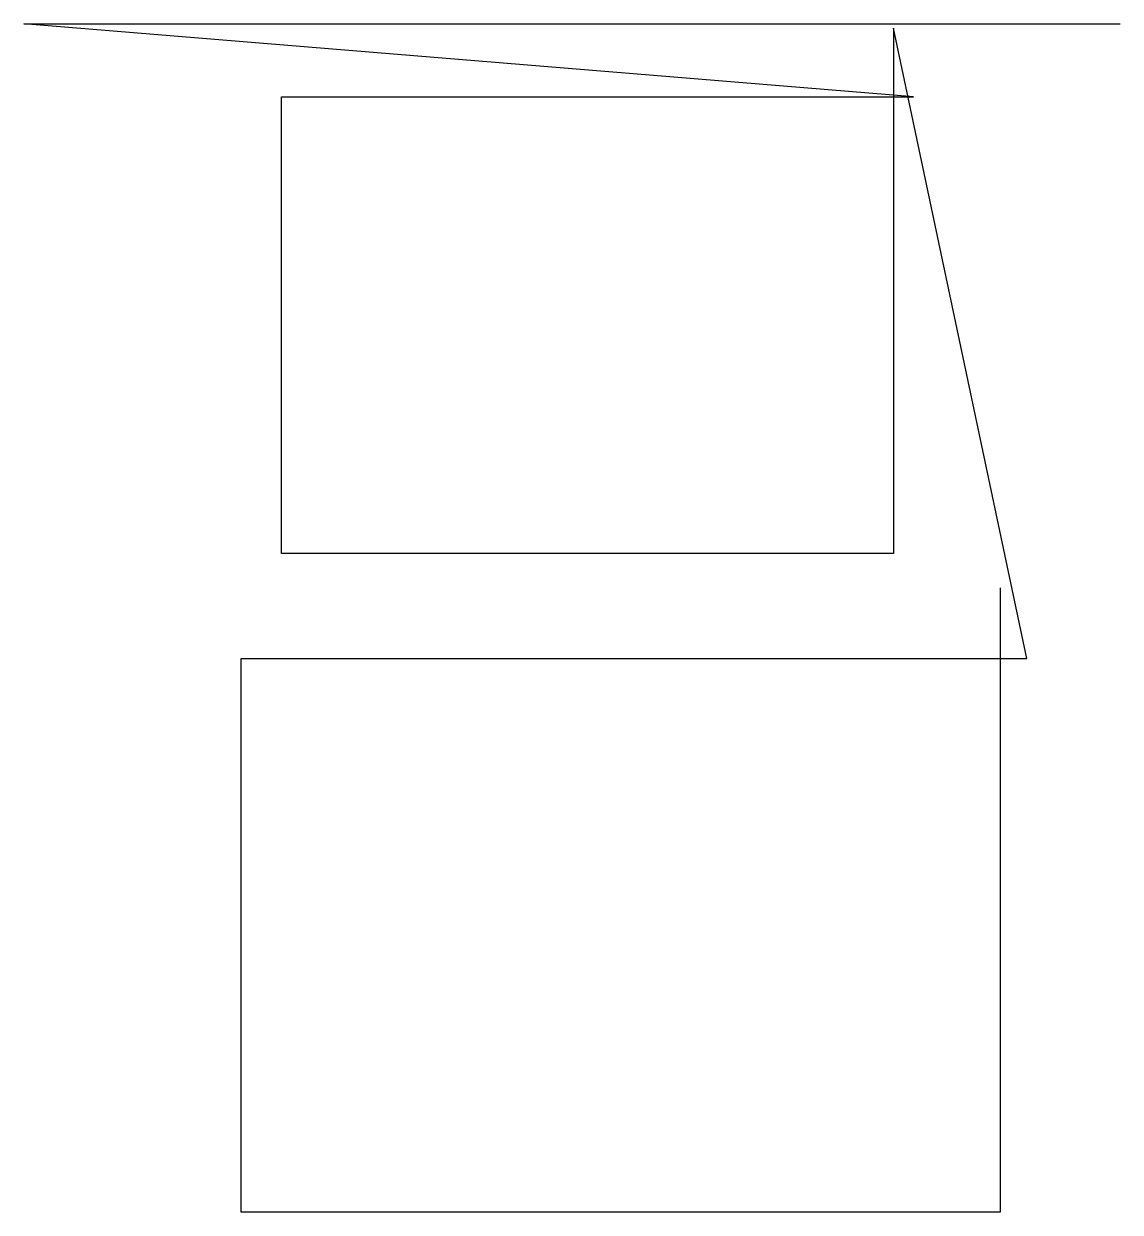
# Model space of a CAD drawing. Header units: metres. Extents: x 13 to 521, y 782 to 1333.
import ezdxf

# ---------------------------------------------------------------- set-up
doc = ezdxf.new("R2010")
doc.units = ezdxf.units.M

msp = doc.modelspace()

# ---------------------------------------------------------------- linework, layer by layer
at = {"layer": 'TOOL_0'}
for p, q in [((425.272, 1298.695), (13.14, 1332.598)), ((13.14, 1332.598), (520.001, 1332.598)), ((520.001, 1332.598), (521.001, 1332.598)), ((477.773, 1038.442), (416.037, 1330.558)), ((416.037, 1330.558), (416.037, 1298.695)), ((132.537, 1087.195), (132.537, 1298.695)), ((132.537, 1298.695), (416.037, 1298.695)), ((416.037, 1298.695), (416.037, 1087.195)), ((416.037, 1298.695), (425.272, 1298.695)), ((416.037, 1087.195), (132.537, 1087.195)), ((465.356, 1071.183), (465.356, 1038.442)), ((113.856, 781.942), (113.856, 1038.442)), ((113.856, 1038.442), (465.356, 1038.442)), ((465.356, 1038.442), (465.356, 781.942)), ((465.356, 1038.442), (477.773, 1038.442)), ((465.356, 781.942), (113.856, 781.942))]:
    msp.add_line(p, q, dxfattribs=at)

doc.saveas('drawing.dxf')
